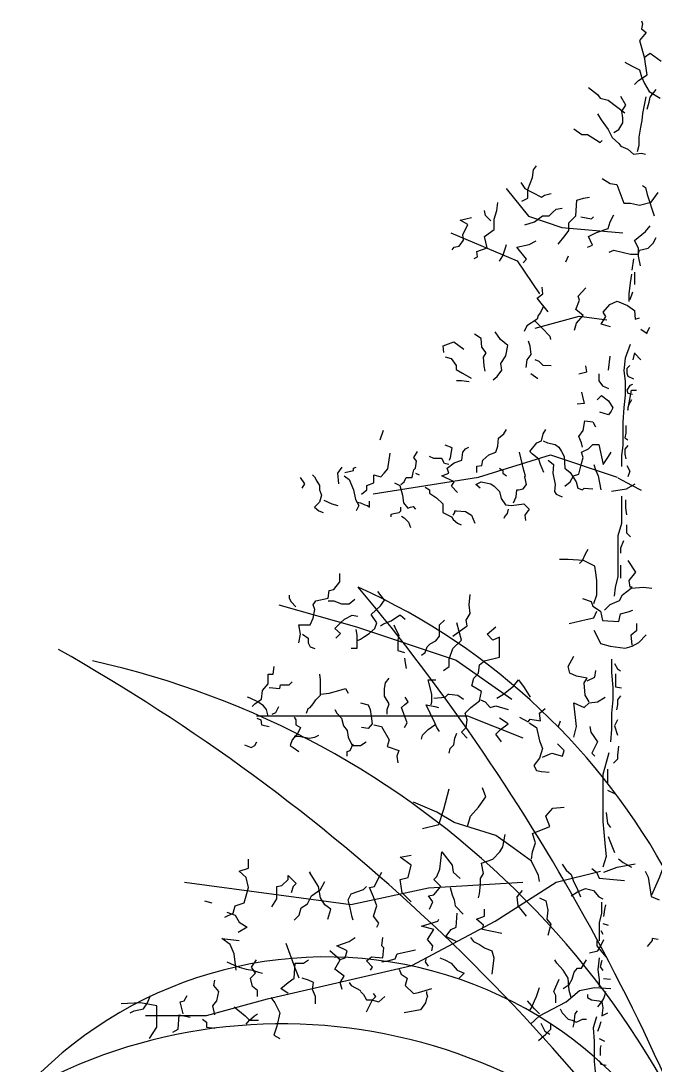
# Model space of a CAD drawing. Header units: millimetres. Extents: x 12377 to 30673, y 89761 to 101952.
# Drawn here: x 26994.3 to 27199.1, y 98550.4 to 98887.8 of the extents above; entities that cross this region are included whole.
import ezdxf

# ---------------------------------------------------------------- set-up
doc = ezdxf.new("R2010")
doc.units = ezdxf.units.MM

# ---------------------------------------------------------------- blocks, each defined once
blk = doc.blocks.new('A$C22A02627')
for p, q in [((232.44, 766.01), (232.76, 765.06)), ((232.76, 765.06), (232.44, 763.47)), ((232.44, 763.47), (234.02, 762.21)), ((234.02, 762.21), (231.81, 759.67)), ((231.81, 759.67), (233.39, 753.97)), ((227.06, 752.71), (229.28, 751.44)), ((233.39, 754.29), (235.29, 755.56)), ((234.34, 748.59), (233.39, 754.29)), ((235.29, 755.56), (238.77, 753.02)), ((229.28, 751.44), (231.81, 750.17)), ((231.81, 750.17), (232.44, 747.96)), ((230.23, 745.42), (231.49, 746.69)), ((231.49, 746.69), (234.34, 748.59)), ((232.44, 747.96), (233.39, 745.74)), ((215.35, 744.47), (218.2, 742.25)), ((233.39, 745.74), (234.97, 743.2)), ((234.97, 743.2), (238.45, 740.99)), ((235.29, 741.3), (237.19, 743.84)), ((218.2, 742.25), (219.15, 740.99)), ((219.15, 740.99), (221.68, 740.35)), ((221.68, 740.35), (227.06, 736.24)), ((227.38, 738.77), (225.79, 741.62)), ((233.82, 741.49), (233.32, 738.78)), ((234.34, 737.5), (234.97, 739.72)), ((234.97, 739.72), (235.29, 741.3)), ((218.2, 735.92), (219.47, 734.02)), ((226.11, 736.87), (227.38, 738.77)), ((226.43, 734.65), (226.11, 736.87)), ((232.83, 736.06), (232.58, 733.84)), ((233.32, 738.78), (232.83, 736.06)), ((219.47, 734.02), (221.68, 730.85)), ((225.16, 730.85), (226.43, 733.07)), ((226.43, 733.07), (226.43, 734.65)), ((232.58, 733.84), (232.09, 731.62)), ((210.6, 731.17), (213.14, 729.27)), ((213.14, 729.27), (215.03, 729.27)), ((215.03, 729.27), (217.57, 727.69)), ((221.68, 730.85), (222.95, 728.32)), ((223.58, 729.9), (225.16, 730.85)), ((232.09, 731.62), (231.6, 728.41)), ((217.57, 727.69), (219.15, 726.74)), ((219.15, 726.74), (219.78, 727.37)), ((222.95, 728.32), (225.16, 726.42)), ((225.16, 726.42), (225.79, 725.47)), ((231.6, 725.69), (231.1, 723.72)), ((231.6, 728.41), (231.6, 725.69)), ((225.79, 725.47), (228.01, 724.52)), ((228.01, 724.52), (229.91, 722.94)), ((229.91, 722.94), (232.44, 723.25)), ((232.44, 723.25), (233.71, 722.94)), ((197.63, 717.87), (198.58, 719.14)), ((197.31, 715.34), (197.63, 717.87)), ((193.52, 713.75), (194.78, 711.85)), ((195.73, 711.54), (197.31, 715.34)), ((219.78, 715.02), (222.31, 713.44)), ((222.31, 713.44), (224.53, 713.12)), ((224.53, 713.12), (226.74, 707.1)), ((232.76, 712.8), (233.71, 712.17)), ((233.71, 712.17), (234.34, 709.95)), ((188.76, 711.82), (195.93, 702.86)), ((193.83, 707.73), (195.73, 708.68)), ((194.78, 711.85), (197.31, 710.59)), ((195.73, 708.68), (195.73, 711.54)), ((197.31, 710.59), (200.16, 709)), ((200.16, 709), (201.11, 709.63)), ((201.11, 709.63), (203.33, 710.27)), ((211.55, 708.05), (213.77, 708.68)), ((213.77, 708.68), (215.67, 709)), ((234.34, 709.95), (236.55, 702.98)), ((235.61, 707.42), (237.82, 710.59)), ((185.73, 704.76), (186.01, 707.3)), ((204.91, 705.2), (206.81, 705.52)), ((211.24, 702.98), (211.55, 708.05)), ((226.74, 707.1), (228.96, 707.1)), ((228.96, 707.1), (231.81, 706.47)), ((231.81, 706.47), (235.61, 707.42)), ((173.88, 701.65), (177.55, 702.5)), ((182.06, 703.06), (181.78, 704.76)), ((183.75, 701.37), (182.06, 703.06)), ((184.88, 701.94), (185.73, 704.76)), ((184.88, 698.55), (184.88, 701.94)), ((195.93, 702.86), (206.68, 699.27)), ((197.95, 701.08), (199.21, 702.03)), ((199.21, 702.03), (200.48, 702.98)), ((200.48, 702.98), (202.69, 702.98)), ((202.69, 702.98), (203.64, 703.93)), ((203.64, 703.93), (204.91, 705.2)), ((209.02, 700.77), (211.24, 702.98)), ((212.82, 702.67), (216.3, 702.03)), ((216.3, 702.03), (216.93, 702.67)), ((222.31, 701.08), (223.58, 703.3)), ((176.42, 700.24), (173.88, 701.65)), ((174.73, 696.86), (176.42, 700.24)), ((181.78, 696.29), (184.88, 698.55)), ((194.78, 700.13), (197.95, 701.08)), ((206.68, 699.27), (226.4, 697.48)), ((209.02, 698.23), (209.02, 700.77)), ((217.88, 697.6), (221.68, 698.87)), ((221.68, 698.87), (222.31, 701.08)), ((233.71, 697.92), (235.29, 699.82)), ((170.84, 697.48), (192.35, 688.51)), ((175.01, 695.16), (174.73, 696.86)), ((182.63, 692.62), (181.78, 696.29)), ((205.54, 693.8), (207.76, 696.65)), ((207.76, 696.65), (209.02, 698.23)), ((215.35, 696.33), (217.88, 697.6)), ((216.62, 693.48), (215.35, 696.33)), ((230.23, 695.07), (233.71, 697.92)), ((236.24, 694.12), (237.19, 696.02)), ((171.35, 692.06), (171.91, 692.91)), ((171.91, 692.91), (173.6, 693.19)), ((173.6, 693.19), (175.01, 695.16)), ((179.24, 691.49), (182.63, 692.62)), ((187.7, 690.08), (188.55, 692.62)), ((188.55, 692.62), (188.83, 693.75)), ((192.21, 692.91), (196.16, 693.75)), ((195.32, 688.96), (192.21, 692.91)), ((196.16, 693.75), (198.42, 694.88)), ((215.03, 692.85), (216.62, 693.48)), ((222, 691.27), (223.58, 691.9)), ((223.58, 691.9), (228.96, 690.63)), ((231.49, 692.53), (230.23, 695.07)), ((231.49, 690), (231.49, 692.53)), ((231.49, 690.63), (231.81, 691.9)), ((231.81, 691.9), (234.66, 692.53)), ((234.66, 692.53), (236.24, 694.12)), ((178.4, 689.24), (179.52, 689.8)), ((179.52, 689.8), (179.24, 691.49)), ((186.57, 688.39), (187.7, 690.08)), ((192.35, 688.51), (199.52, 677.75)), ((194.19, 687.83), (195.32, 688.96)), ((208.01, 688.11), (208.85, 690.08)), ((228.96, 690.63), (231.49, 690.63)), ((229.87, 689.15), (229.37, 685.44)), ((232.12, 686.83), (231.49, 690)), ((229.19, 684.13), (228.79, 681.34)), ((230.2, 684.76), (230.2, 682.61)), ((230.2, 682.61), (230.2, 680.76)), ((200.64, 677.79), (200.41, 679.92)), ((212.04, 677.07), (214.44, 679.71)), ((228.79, 681.34), (228.39, 677.75)), ((229.59, 678.3), (228.67, 675.84)), ((198.81, 676.44), (200.64, 677.79)), ((202.31, 671.93), (198.81, 676.44)), ((211.24, 672.73), (212.49, 675.7)), ((212.49, 675.7), (212.04, 677.07)), ((222.27, 674.4), (224.62, 675.39)), ((224.62, 675.39), (227.97, 674.04)), ((228.39, 677.75), (228.39, 675.36)), ((199.79, 671.81), (199.09, 670.76)), ((200.72, 673.62), (199.79, 671.81)), ((213.6, 670.82), (211.24, 672.73)), ((220.12, 671.89), (222.27, 674.4)), ((220.95, 670.42), (220.12, 671.89)), ((227.97, 674.04), (230.2, 672.37)), ((230.2, 672.37), (230.46, 669.61)), ((198.76, 669.61), (195.46, 667.43)), ((198.08, 666.73), (212.34, 670.62)), ((198.16, 668.95), (198.96, 668.11)), ((199.09, 670.76), (198.76, 669.61)), ((210.81, 666.02), (211.45, 668.32)), ((211.45, 668.32), (213.6, 670.82)), ((212.34, 670.62), (221.22, 669.44)), ((219.43, 667.94), (220.95, 670.42)), ((230.46, 669.61), (231.83, 670.05)), ((186.96, 662.99), (185.19, 665.55)), ((195.46, 667.43), (194.53, 665.62)), ((198.96, 668.11), (200.42, 666.66)), ((200.42, 666.66), (202.82, 664.12)), ((222.5, 667.08), (219.43, 667.94)), ((232.25, 666.41), (234.34, 664.99)), ((234.2, 665.24), (235.13, 667.05)), ((168.37, 660.96), (171.84, 662.27)), ((171.84, 662.27), (175.11, 659.89)), ((180.63, 663.32), (178.54, 664.73)), ((180.89, 660.55), (180.63, 663.32)), ((189.32, 661.08), (186.96, 662.99)), ((196.53, 660.92), (195.95, 662.53)), ((202.82, 664.12), (203.12, 663)), ((168.6, 658.83), (168.37, 660.96)), ((182.24, 658.72), (180.89, 660.55)), ((181.42, 657.29), (182.24, 658.72)), ((188.6, 657.76), (189.32, 661.08)), ((195.48, 656.44), (196.79, 658.15)), ((196.79, 658.15), (196.53, 660.92)), ((228.79, 661.41), (227.2, 657.02)), ((229.72, 656.5), (230.29, 658.76)), ((230.29, 658.48), (232.26, 656.5)), ((169.04, 657.46), (170.96, 656.92)), ((170.96, 656.92), (172.59, 654.59)), ((181.68, 654.52), (181.42, 657.29)), ((187.08, 655.29), (188.6, 657.76)), ((187.31, 653.15), (187.08, 655.29)), ((195.22, 654.03), (195.48, 656.44)), ((198, 656.56), (199.29, 655.99)), ((199.29, 655.99), (200.61, 654.79)), ((200.61, 654.79), (203.27, 654.67)), ((221.82, 653.12), (222.39, 657.63)), ((227.2, 657.02), (226.8, 653.04)), ((172.59, 654.59), (172.65, 653.33)), ((172.65, 653.33), (174.6, 652.16)), ((174.6, 652.16), (177.46, 650.53)), ((182.02, 652.77), (181.68, 654.52)), ((185.89, 651.06), (187.31, 653.15)), ((198.94, 650.29), (196.71, 651.95)), ((212.24, 651.99), (214.77, 652.55)), ((214.77, 652.55), (214.49, 654.53)), ((218.72, 651.99), (218.72, 649.73)), ((226.8, 653.04), (227.2, 649.45)), ((228.67, 654.62), (227.74, 653.7)), ((227.74, 653.7), (227.74, 652.16)), ((227.74, 652.16), (228.05, 651.24)), ((172.69, 649.8), (174.34, 649.75)), ((174.34, 649.75), (176.75, 649.49)), ((184.55, 649.99), (185.89, 651.06)), ((218.72, 649.73), (219.85, 648.04)), ((219.85, 648.04), (221.82, 647.19)), ((227.2, 649.45), (227.2, 645.07)), ((228.67, 648.16), (227.74, 646.62)), ((228.05, 651.24), (229.9, 650.31)), ((229.59, 648.47), (228.67, 648.16)), ((213.08, 646.06), (213.36, 644.65)), ((213.36, 644.65), (213.93, 642.39)), ((218.16, 643.52), (219.57, 644.93)), ((219.57, 644.93), (221.82, 643.24)), ((227.2, 645.07), (226.8, 641.08)), ((227.74, 646.62), (228.05, 645.7)), ((228.05, 640.16), (229.28, 646.62)), ((228.05, 645.7), (229.59, 645.39)), ((229.28, 646.62), (230.82, 646.62)), ((213.93, 642.39), (211.67, 642.11)), ((221.82, 643.24), (223.23, 640.98)), ((228.36, 642.01), (228.05, 641.09)), ((229.28, 643.55), (228.36, 642.01)), ((221.82, 638.72), (219, 639.57)), ((222.67, 639.85), (221.82, 638.72)), ((223.23, 640.98), (222.67, 639.85)), ((226.8, 641.08), (226.4, 636.3)), ((228.05, 641.09), (228.05, 640.16)), ((213.65, 633.65), (214.21, 636.75)), ((214.21, 636.75), (216.75, 636.47)), ((216.75, 636.47), (217.59, 634.77)), ((226.4, 636.3), (226.4, 632.71)), ((227.44, 635.24), (227.44, 632.78)), ((149.07, 633.65), (147.94, 630.54)), ((186.01, 628.57), (186.29, 631.11)), ((186.29, 631.11), (187.98, 632.52)), ((187.98, 632.52), (188.83, 633.93)), ((200.11, 630.26), (200.67, 632.52)), ((200.67, 632.52), (201.52, 633.93)), ((212.24, 631.67), (213.65, 633.65)), ((213.08, 629.69), (212.24, 631.67)), ((226.4, 632.71), (226.4, 628.73)), ((227.44, 632.78), (227.13, 631.24)), ((227.13, 631.24), (228.05, 630.63)), ((171.35, 628), (169.09, 628.85)), ((170.78, 624.9), (171.35, 628)), ((174.73, 626.59), (175.58, 627.72)), ((175.58, 627.72), (176.7, 628.28)), ((185.45, 626.59), (186.01, 628.57)), ((196.44, 626.87), (198.7, 629.69)), ((198.7, 629.69), (200.11, 630.26)), ((200.67, 630.26), (202.08, 629.69)), ((202.08, 629.69), (204.62, 629.13)), ((204.62, 629.13), (205.75, 628.28)), ((205.75, 628.28), (206.6, 626.87)), ((213.36, 628.28), (213.08, 629.69)), ((213.08, 626.59), (215.34, 627.72)), ((215.34, 627.72), (216.75, 629.13)), ((216.75, 629.13), (218.72, 629.13)), ((218.72, 629.13), (220.13, 622.64)), ((226.4, 628.73), (226, 625.54)), ((228.05, 628.78), (227.13, 627.55)), ((150.48, 621.23), (151.32, 626.31)), ((158.94, 624.9), (160.07, 626.87)), ((159.78, 623.77), (158.94, 624.9)), ((165.42, 624.62), (164.01, 625.18)), ((166.55, 624.62), (165.42, 624.62)), ((167.96, 624.62), (166.55, 624.62)), ((168.81, 622.92), (167.96, 624.62)), ((170.5, 624.05), (170.78, 624.9)), ((174.45, 624.05), (174.73, 626.59)), ((179.8, 618.56), (203.1, 625.74)), ((181.22, 624.05), (183.19, 625.74)), ((183.19, 625.74), (185.45, 626.59)), ((194.47, 620.66), (193.06, 626.59)), ((197.29, 626.03), (196.44, 626.87)), ((199.26, 624.33), (197.29, 626.03)), ((199.83, 622.64), (199.26, 624.33)), ((203.1, 625.74), (224.61, 618.56)), ((206.6, 626.87), (207.44, 625.18)), ((207.44, 625.18), (207.72, 621.51)), ((213.65, 624.9), (213.08, 626.59)), ((213.08, 622.92), (213.65, 624.9)), ((220.13, 622.64), (221.82, 625.18)), ((221.82, 625.18), (222.67, 626.59)), ((226, 625.54), (226, 621.95)), ((227.13, 627.55), (227.13, 626.01)), ((227.13, 626.01), (227.44, 624.48)), ((134.4, 619.82), (135.81, 621.79)), ((139.48, 621.51), (140.33, 621.79)), ((139.48, 620.66), (139.48, 621.51)), ((149.35, 619.82), (150.48, 621.23)), ((158.66, 620.1), (158.94, 620.95)), ((158.94, 620.95), (159.5, 621.51)), ((159.5, 621.51), (159.78, 623.77)), ((170.22, 622.64), (168.81, 622.92)), ((169.65, 621.51), (171.91, 623.2)), ((170.22, 619.82), (169.65, 621.51)), ((171.91, 623.2), (174.45, 624.05)), ((179.24, 622.08), (180.93, 622.36)), ((179.24, 620.1), (179.24, 622.08)), ((180.93, 622.36), (181.22, 624.05)), ((186.57, 621.51), (187.7, 620.66)), ((200.96, 620.1), (199.83, 622.64)), ((202.37, 624.05), (204.06, 622.64)), ((204.06, 622.64), (203.78, 619.82)), ((207.72, 621.51), (209.42, 620.1)), ((212.24, 619.54), (213.08, 622.92)), ((217.03, 622.64), (217.59, 620.95)), ((217.59, 620.95), (218.44, 618.97)), ((227.74, 622.32), (228.67, 620.48)), ((123.69, 616.43), (122.28, 618.41)), ((126.23, 619.25), (126.79, 618.69)), ((126.79, 618.69), (127.64, 617.28)), ((134.69, 616.43), (134.4, 619.82)), ((136.38, 618.97), (138.07, 617.84)), ((136.66, 620.1), (139.48, 620.66)), ((138.07, 617.84), (139.48, 614.46)), ((145.75, 613.18), (179.8, 618.56)), ((145.97, 619.25), (148.22, 618.69)), ((145.97, 616.71), (145.97, 619.25)), ((148.22, 618.69), (149.35, 619.82)), ((155.84, 617), (156.4, 618.41)), ((156.4, 618.41), (156.96, 618.41)), ((156.96, 618.41), (158.37, 618.41)), ((158.37, 618.41), (158.66, 620.1)), ((159.5, 619.82), (160.63, 619.25)), ((167.96, 618.97), (170.22, 619.82)), ((171.91, 617), (167.96, 618.97)), ((187.7, 620.66), (187.7, 619.82)), ((187.7, 619.82), (188.83, 618.97)), ((195.03, 618.97), (194.47, 620.66)), ((194.75, 618.69), (195.03, 618.97)), ((195.32, 616.15), (194.75, 618.69)), ((203.78, 619.82), (204.62, 616.15)), ((209.42, 620.1), (211.39, 617)), ((209.42, 617), (210.54, 618.97)), ((210.54, 618.97), (212.24, 619.54)), ((218.44, 618.97), (219.29, 614.46)), ((224.81, 618.36), (229.19, 615.97)), ((228.67, 620.48), (228.05, 618.63)), ((122.84, 615.02), (123.69, 616.43)), ((127.64, 617.28), (128.48, 615.87)), ((128.48, 615.87), (128.48, 614.46)), ((128.48, 614.46), (129.05, 612.76)), ((139.48, 614.46), (140.04, 611.35)), ((142.02, 613.05), (143.71, 614.46)), ((143.71, 615.87), (145.97, 616.71)), ((143.71, 614.46), (143.71, 615.87)), ((152.73, 616.71), (154.43, 615.87)), ((154.43, 615.87), (155.27, 612.76)), ((154.71, 616.15), (155.84, 617)), ((162.6, 615.3), (164.01, 614.46)), ((164.01, 614.46), (164.01, 613.33)), ((171.06, 615.59), (171.91, 617)), ((173.04, 613.61), (171.06, 615.59)), ((178.96, 616.15), (180.65, 617)), ((180.37, 615.02), (178.96, 616.15)), ((180.65, 617), (183.75, 616.43)), ((183.75, 616.43), (184.88, 615.59)), ((184.88, 615.59), (186.57, 613.89)), ((191.93, 612.2), (192.21, 614.46)), ((192.21, 614.46), (192.78, 614.46)), ((192.78, 614.46), (194.19, 614.74)), ((194.19, 614.74), (195.32, 616.15)), ((204.62, 616.15), (204.34, 613.89)), ((207.72, 615.59), (209.42, 617)), ((211.39, 617), (211.95, 615.02)), ((211.95, 615.02), (213.36, 614.46)), ((213.36, 614.46), (213.93, 615.02)), ((213.93, 615.02), (216.75, 614.74)), ((222.81, 613.98), (227.59, 614.78)), ((227.59, 614.78), (230.38, 616.37)), ((229.19, 615.97), (232.37, 614.38)), ((129.05, 612.76), (128.48, 610.51)), ((129.89, 611.07), (132.43, 609.94)), ((140.04, 611.35), (141.17, 609.38)), ((155.27, 612.76), (155.55, 610.22)), ((164.01, 613.33), (166.27, 611.92)), ((166.27, 611.92), (168.24, 609.94)), ((186.57, 613.89), (187.14, 611.63)), ((187.14, 611.63), (188.55, 609.66)), ((191.09, 610.22), (191.93, 612.2)), ((204.34, 613.89), (204.9, 613.05)), ((204.9, 613.05), (206.88, 612.2)), ((226, 612.39), (226, 608)), ((227.27, 611.25), (227.27, 608.65)), ((128.48, 610.51), (126.79, 608.81)), ((126.79, 608.81), (128.2, 607.68)), ((128.2, 607.68), (129.61, 607.12)), ((132.43, 609.94), (134.4, 609.38)), ((141.17, 609.38), (140.33, 607.68)), ((140.61, 610.51), (141.74, 610.22)), ((141.74, 610.22), (143.15, 609.66)), ((143.15, 609.66), (143.99, 609.38)), ((143.99, 609.38), (144.56, 608.81)), ((144.56, 610.51), (144.56, 610.79)), ((144.56, 608.81), (144.56, 610.51)), ((154.14, 607.12), (154.71, 607.68)), ((154.71, 607.68), (154.71, 608.81)), ((155.55, 610.22), (156.96, 608.53)), ((156.96, 608.53), (157.81, 608.81)), ((157.81, 608.81), (158.66, 609.09)), ((158.66, 609.09), (159.5, 608.25)), ((168.24, 609.94), (168.24, 607.12)), ((172.19, 607.68), (172.76, 607.68)), ((172.19, 607.12), (172.19, 607.68)), ((172.76, 607.68), (175.58, 607.4)), ((188.55, 609.66), (190.52, 609.38)), ((189.39, 608.25), (189.11, 606.84)), ((190.52, 609.38), (194.47, 609.94)), ((194.47, 609.94), (196.16, 608.25)), ((196.16, 608.25), (194.75, 606.27)), ((226, 608), (226, 603.62)), ((227.27, 608.65), (227.6, 606.37)), ((151.61, 606.55), (152.45, 606.84)), ((151.61, 605.71), (151.61, 606.55)), ((152.45, 606.84), (154.14, 607.12)), ((154.99, 605.99), (155.84, 605.43)), ((155.84, 605.43), (157.25, 604.02)), ((168.24, 607.12), (171.06, 605.71)), ((171.06, 605.71), (171.63, 604.86)), ((171.63, 606.27), (172.19, 607.12)), ((171.63, 604.86), (173.04, 603.73)), ((175.58, 607.4), (177.55, 606.27)), ((177.55, 606.27), (178.68, 603.73)), ((188.27, 605.99), (187.98, 605.14)), ((189.11, 606.84), (188.27, 605.99)), ((194.75, 606.27), (195.03, 604.58)), ((157.25, 604.02), (157.81, 602.32)), ((173.04, 603.73), (174.17, 603.17)), ((226, 603.62), (224.81, 599.63)), ((227.6, 603.12), (227.6, 600.52)), ((224.81, 599.63), (224.81, 595.65)), ((226.62, 597.93), (225.65, 595.65)), ((227.6, 600.52), (228.9, 599.23)), ((214.33, 593.75), (215.26, 595.28)), ((224.81, 595.65), (224.81, 590.47)), ((225.65, 595.65), (225.65, 594.03)), ((207.57, 591.9), (206.03, 591.9)), ((208.8, 591.9), (207.57, 591.9)), ((213.72, 591.59), (208.8, 591.9)), ((212.49, 590.67), (213.41, 591.59)), ((213.41, 591.59), (214.33, 593.75)), ((217.41, 589.75), (213.72, 591.59)), ((230.63, 587.9), (228.17, 591.59)), ((134.97, 584.68), (134.97, 587.45)), ((217.71, 587.59), (217.41, 589.75)), ((218.02, 585.13), (217.71, 587.59)), ((224.81, 590.47), (224.81, 586.48)), ((225.65, 590.13), (225.65, 588.18)), ((225.65, 588.18), (225.65, 585.9)), ((228.47, 585.13), (230.63, 587.9)), ((133.13, 582.22), (134.97, 584.68)), ((218.02, 580.52), (218.02, 585.13)), ((224.81, 586.48), (224.01, 582.89)), ((228.78, 582.98), (228.47, 585.13)), ((131.28, 579.45), (131.59, 581.91)), ((131.59, 581.91), (133.13, 582.22)), ((149.42, 578.84), (147.27, 581.61)), ((176.78, 577.3), (177.09, 580.68)), ((217.1, 577.75), (218.02, 580.52)), ((224.01, 582.89), (223.61, 580.1)), ((225.4, 578.67), (226.32, 580.52)), ((226.32, 580.52), (229.09, 582.67)), ((229.4, 582.98), (228.78, 582.98)), ((229.09, 582.67), (233.08, 582.98)), ((233.08, 582.98), (235.85, 582.67)), ((115.28, 577.31), (140.37, 570.14)), ((118.68, 580.38), (118.68, 579.45)), ((118.68, 579.45), (119.3, 578.22)), ((119.3, 578.22), (120.83, 576.69)), ((126.37, 577.3), (127.29, 578.53)), ((126.98, 575.76), (126.37, 577.3)), ((127.29, 578.53), (131.28, 579.45)), ((131.28, 578.53), (133.13, 578.53)), ((133.13, 578.53), (135.59, 577.61)), ((135.59, 577.61), (138.05, 577.61)), ((138.05, 577.61), (139.89, 579.15)), ((148.19, 576.99), (149.42, 578.84)), ((177.09, 574.53), (176.78, 577.3)), ((213.41, 579.29), (216.18, 578.37)), ((216.18, 578.37), (216.79, 576.83)), ((220.48, 575.6), (222.33, 577.44)), ((222.33, 577.44), (225.4, 578.67)), ((126.37, 572.99), (126.98, 575.76)), ((136.51, 572.69), (138.97, 573.92)), ((138.97, 573.92), (140.81, 573.61)), ((145.12, 574.22), (148.19, 576.99)), ((146.96, 571.46), (145.12, 574.22)), ((151.57, 572.07), (154.34, 573.92)), ((154.34, 573.92), (154.65, 573.92)), ((154.65, 573.92), (156.18, 572.69)), ((175.86, 572.38), (177.09, 574.53)), ((216.79, 576.83), (219.25, 575.29)), ((217.1, 573.14), (218.02, 575.29)), ((219.25, 575.29), (219.87, 572.21)), ((225.09, 571.91), (225.71, 574.37)), ((225.71, 574.37), (228.17, 574.98)), ((228.17, 574.98), (229.7, 575.6)), ((121.75, 570.84), (125.44, 570.84)), ((122.37, 567.77), (121.75, 570.84)), ((125.44, 570.84), (126.37, 572.99)), ((133.44, 569.61), (135.28, 571.46)), ((135.28, 571.46), (136.51, 572.69)), ((146.35, 569.61), (146.96, 571.46)), ((148.19, 570.53), (149.11, 571.15)), ((149.11, 571.15), (151.57, 572.07)), ((152.49, 570.84), (153.11, 569.3)), ((167.25, 570.84), (168.79, 572.38)), ((167.25, 567.15), (167.25, 570.84)), ((174.32, 565.92), (172.78, 571.46)), ((173.09, 568.38), (176.16, 570.53)), ((176.16, 570.53), (175.86, 572.38)), ((209.11, 571.29), (214.64, 572.52)), ((214.64, 572.52), (217.1, 573.14)), ((219.87, 572.21), (225.09, 571.91)), ((230.93, 569.14), (230.93, 571.29)), ((121.75, 565), (122.37, 567.77)), ((122.98, 567.77), (124.83, 566.54)), ((135.28, 568.07), (133.44, 569.61)), ((133.74, 566.54), (135.28, 568.07)), ((140.2, 569.3), (140.51, 567.46)), ((140.37, 570.14), (172.63, 559.38)), ((140.51, 567.46), (140.51, 565.61)), ((142.66, 566.84), (144.5, 568.07)), ((144.5, 568.07), (146.35, 569.61)), ((153.11, 569.3), (154.03, 567.46)), ((154.03, 567.46), (153.72, 565.92)), ((166.02, 565.61), (167.25, 567.15)), ((171.55, 567.15), (173.09, 568.38)), ((182.62, 567.77), (185.39, 570.23)), ((184.46, 565.92), (182.62, 567.77)), ((217.1, 569.14), (218.02, 567.29)), ((218.02, 567.29), (219.25, 564.83)), ((229.09, 567.6), (230.93, 569.14)), ((229.4, 564.22), (229.09, 567.6)), ((231.55, 565.14), (234.01, 567.6)), ((124.83, 566.54), (124.83, 565)), ((124.83, 565), (125.44, 563.77)), ((125.44, 563.77), (126.98, 563.15)), ((140.51, 565.61), (141.74, 566.23)), ((140.51, 565.61), (140.51, 563.15)), ((141.74, 566.23), (142.66, 566.84)), ((153.72, 565.92), (153.72, 563.77)), ((153.72, 563.77), (153.72, 562.54)), ((162.64, 561.92), (163.25, 563.77)), ((163.25, 563.77), (164.18, 564.69)), ((164.18, 564.69), (166.02, 565.61)), ((171.55, 563.15), (174.32, 565.92)), ((186.62, 566.84), (184.46, 565.92)), ((186.62, 560.38), (186.62, 566.84)), ((219.25, 564.83), (222.33, 563.91)), ((222.33, 563.91), (227.24, 563.3)), ((227.24, 563.3), (229.4, 563.91)), ((229.4, 563.91), (231.55, 565.14)), ((140.51, 563.15), (138.66, 563.15)), ((153.72, 562.54), (155.88, 561.92)), ((161.41, 561), (162.64, 561.92)), ((170.32, 559.77), (171.55, 563.15)), ((181.7, 559.15), (186.62, 560.38)), ((208.75, 557.31), (210.59, 560.69)), ((113.45, 554.85), (113.76, 557.31)), ((155.88, 560.08), (156.18, 558.54)), ((156.18, 558.54), (156.49, 556.69)), ((168.48, 556.08), (170.32, 557.31)), ((170.32, 557.31), (170.32, 559.77)), ((172.63, 559.38), (190.55, 546.82)), ((179.85, 555.16), (180.16, 557.92)), ((180.16, 557.92), (181.7, 559.15)), ((209.36, 555.16), (208.75, 557.31)), ((222.81, 559.78), (222.81, 555.39)), ((223.7, 558.29), (224.67, 556.66)), ((111.92, 554.85), (113.45, 554.85)), ((111.92, 551.77), (111.92, 554.85)), ((128.82, 553), (128.52, 554.85)), ((149.73, 552.08), (150.96, 553.62)), ((177.7, 551.16), (178.32, 553.62)), ((178.32, 553.62), (179.85, 555.16)), ((211.52, 554.23), (209.36, 555.16)), ((214.9, 553.62), (211.52, 554.23)), ((213.97, 552.08), (214.9, 553.62)), ((214.9, 552.69), (217.36, 553.92)), ((217.36, 553.92), (217.66, 556.08)), ((222.81, 555.39), (223.21, 550.61)), ((224.03, 555.04), (224.03, 553.41)), ((224.67, 556.66), (225.65, 556.01)), ((110.07, 549.62), (111.92, 551.77)), ((112.23, 550.54), (115.61, 550.23)), ((115.61, 550.23), (115.91, 551.46)), ((115.91, 551.46), (118.68, 551.46)), ((118.68, 551.46), (119.6, 552.39)), ((128.82, 548.08), (128.82, 553)), ((134.67, 549.62), (136.82, 550.23)), ((136.82, 550.23), (137.74, 548.7)), ((149.42, 550.23), (149.73, 552.08)), ((149.42, 547.77), (149.42, 550.23)), ((163.56, 553), (166.02, 553)), ((164.79, 548.39), (163.56, 553)), ((180.78, 549.31), (177.7, 551.16)), ((187.85, 548.39), (191.23, 551.16)), ((191.23, 551.16), (192.76, 553)), ((192.76, 553), (194.61, 550.54)), ((194.61, 550.54), (196.45, 547.47)), ((214.28, 548.08), (213.97, 552.08)), ((223.21, 550.61), (223.21, 546.63)), ((224.03, 553.41), (224.03, 550.81)), ((224.03, 550.81), (225.97, 550.49)), ((106.08, 547.16), (105.15, 547.47)), ((108.54, 545.93), (106.08, 547.16)), ((107.61, 545.31), (109.77, 546.85)), ((109.77, 546.85), (110.07, 549.62)), ((127.29, 546.54), (128.82, 548.08)), ((128.82, 548.39), (131.59, 548.7)), ((131.59, 548.7), (134.67, 549.62)), ((150.96, 545.31), (149.42, 547.77)), ((157.11, 545.93), (156.18, 547.47)), ((164.79, 545.93), (164.79, 548.39)), ((165.41, 547.16), (169.09, 547.47)), ((169.09, 547.47), (170.02, 548.39)), ((170.02, 548.39), (170.32, 548.39)), ((170.32, 548.39), (173.09, 548.08)), ((173.09, 548.08), (174.93, 546.85)), ((180.16, 546.24), (180.78, 549.31)), ((185.69, 547.16), (187.85, 548.39)), ((215.51, 545.93), (214.28, 548.08)), ((218.28, 545.93), (220.74, 547.47)), ((225.65, 547.89), (224.67, 546.59)), ((106.69, 544.39), (107.61, 545.31)), ((110.38, 544.7), (108.54, 545.93)), ((111.3, 543.47), (110.38, 544.7)), ((111.92, 541.31), (111.3, 543.47)), ((114.38, 542.54), (114.99, 543.77)), ((114.99, 543.77), (115.3, 544.39)), ((124.21, 542.24), (124.83, 543.77)), ((124.83, 543.77), (125.44, 544.08)), ((125.44, 544.08), (126.37, 545.31)), ((126.37, 545.31), (127.29, 546.54)), ((133.44, 543.47), (134.05, 542.24)), ((141.74, 545.62), (144.19, 545)), ((144.19, 545), (144.81, 543.47)), ((144.81, 543.47), (145.12, 541.31)), ((150.34, 543.47), (150.96, 545.31)), ((150.34, 541.93), (150.34, 543.47)), ((154.95, 544.08), (155.88, 545)), ((156.8, 539.16), (154.95, 544.08)), ((155.88, 545), (157.11, 545.93)), ((162.95, 545), (165.71, 544.39)), ((164.18, 542.24), (162.95, 545)), ((164.48, 545), (164.79, 545.93)), ((165.71, 544.39), (166.94, 544.08)), ((175.55, 542.24), (177.39, 544.08)), ((177.39, 544.08), (180.16, 546.24)), ((180.47, 546.54), (182, 545.93)), ((182, 545.93), (183.54, 544.08)), ((183.54, 544.08), (185.39, 544.7)), ((185.39, 544.7), (189.38, 543.47)), ((199.53, 542.24), (201.37, 543.77)), ((210.59, 545.62), (213.97, 544.08)), ((211.52, 537.93), (210.59, 545.62)), ((213.97, 544.08), (215.51, 545.62)), ((215.51, 545.62), (218.28, 545.93)), ((223.21, 546.63), (222.81, 542.24)), ((224.67, 544.97), (224.35, 543.34)), ((224.67, 546.59), (224.67, 544.97)), ((108.11, 541.44), (140.37, 541.44)), ((108.23, 540.7), (109.46, 540.08)), ((109.46, 540.08), (109.77, 538.55)), ((113.15, 541.93), (114.38, 542.54)), ((120.22, 541.01), (120.83, 540.08)), ((120.83, 540.08), (120.83, 538.55)), ((134.05, 542.24), (135.59, 540.7)), ((135.59, 540.7), (136.2, 538.24)), ((140.37, 541.44), (176.22, 541.44)), ((145.12, 541.31), (145.42, 538.85)), ((165.71, 539.16), (164.18, 542.24)), ((176.16, 540.08), (175.55, 542.24)), ((175.86, 537.62), (176.16, 540.08)), ((176.22, 541.44), (194.14, 534.27)), ((189.38, 538.85), (186.62, 540.7)), ((193.07, 541.01), (195.84, 539.47)), ((195.84, 539.47), (196.45, 540.39)), ((196.45, 540.39), (199.83, 539.78)), ((199.83, 539.78), (199.53, 542.24)), ((222.81, 542.24), (222.81, 537.06)), ((224.67, 540.09), (223.7, 538.14)), ((109.77, 538.55), (112.23, 537.93)), ((120.83, 538.55), (122.37, 537.62)), ((122.37, 537.62), (121.45, 535.78)), ((136.2, 538.24), (137.43, 536.7)), ((137.43, 536.7), (137.74, 534.55)), ((144.19, 537.32), (142.04, 537.62)), ((145.42, 538.85), (144.19, 537.32)), ((146.04, 538.55), (148.5, 537.93)), ((148.5, 537.93), (150.96, 533.62)), ((155.88, 537.62), (156.8, 539.16)), ((161.72, 535.16), (163.56, 537.01)), ((163.56, 537.01), (165.71, 538.55)), ((166.33, 537.62), (165.71, 539.16)), ((167.25, 536.39), (166.33, 537.62)), ((174.32, 536.09), (175.86, 537.62)), ((185.39, 535.47), (186.92, 537.01)), ((186.92, 537.01), (189.38, 538.85)), ((196.15, 539.16), (198.6, 537.62)), ((198.6, 537.62), (199.53, 533.32)), ((205.67, 537.93), (206.29, 539.78)), ((210.59, 534.55), (211.52, 537.93)), ((215.82, 537.93), (216.13, 536.09)), ((222.81, 537.06), (222.42, 533.07)), ((223.7, 538.14), (224.67, 535.22)), ((119.6, 533.62), (118.99, 531.78)), ((121.45, 535.78), (119.6, 533.62)), ((120.22, 534.85), (121.75, 534.85)), ((121.75, 534.85), (125.14, 534.24)), ((125.14, 534.24), (126.98, 534.55)), ((126.98, 534.55), (128.21, 535.16)), ((137.74, 534.55), (138.97, 531.78)), ((150.96, 533.62), (150.34, 531.47)), ((161.41, 533.93), (161.72, 535.16)), ((171.86, 532.09), (172.17, 534.24)), ((172.17, 534.24), (172.78, 535.78)), ((176.16, 534.24), (174.32, 536.09)), ((187.23, 533.01), (185.39, 535.47)), ((199.53, 533.32), (200.45, 530.86)), ((216.13, 536.09), (218.28, 533.01)), ((104.23, 532.09), (106.38, 531.16)), ((106.38, 531.16), (107.61, 531.78)), ((107.61, 531.78), (108.23, 533.01)), ((118.99, 531.78), (119.91, 531.16)), ((119.91, 531.16), (121.75, 529.93)), ((137.43, 529.93), (138.35, 530.24)), ((137.43, 528.4), (137.43, 529.93)), ((138.35, 530.24), (139.28, 532.39)), ((138.97, 531.78), (141.74, 531.78)), ((141.74, 531.78), (143.58, 533.01)), ((150.34, 531.47), (154.03, 530.24)), ((154.03, 530.24), (153.42, 528.4)), ((170.32, 529.32), (170.63, 530.86)), ((170.63, 530.86), (171.86, 532.09)), ((200.45, 530.86), (199.53, 527.78)), ((207.52, 530.24), (205.37, 532.39)), ((206.9, 528.4), (207.52, 530.24)), ((218.28, 533.01), (216.43, 529.32)), ((225, 531.64), (224.67, 528.72)), ((153.42, 528.4), (153.72, 526.24)), ((199.53, 527.78), (197.68, 525.32)), ((200.45, 528.09), (203.52, 529.32)), ((203.52, 529.32), (206.9, 528.4)), ((216.43, 529.32), (217.36, 528.4)), ((221.88, 529.51), (221.1, 526.39)), ((224.67, 527.42), (223.38, 526.12)), ((224.67, 528.72), (224.67, 527.42)), ((197.68, 525.32), (198.6, 523.78)), ((198.6, 523.78), (200.14, 523.47)), ((200.14, 523.47), (202.6, 523.17)), ((221.1, 526.39), (219.93, 522.5)), ((221.43, 524.17), (221.43, 520.92)), ((219.93, 522.5), (219.93, 518.6)), ((221.43, 520.92), (221.43, 519.62)), ((168.64, 511.26), (170.29, 517.84)), ((182.13, 515.21), (181.14, 518.17)), ((219.93, 518.6), (219.93, 515.09)), ((221.43, 517.35), (223.7, 516.37)), ((166.34, 510.27), (158.77, 513.56)), ((179.83, 511.92), (182.13, 515.21)), ((219.93, 515.09), (219.93, 510.8)), ((171.93, 506.98), (166.34, 510.27)), ((167, 506.32), (168.64, 511.26)), ((177.2, 508.95), (179.83, 511.92)), ((201.54, 508.95), (203.85, 511.59)), ((203.85, 511.59), (207.46, 511.92)), ((219.93, 510.8), (219.93, 507.29)), ((221.1, 510.2), (221.43, 506.63)), ((161.73, 505), (167, 506.32)), ((185.42, 502.7), (171.93, 506.98)), ((176.21, 505.66), (177.2, 508.95)), ((202.86, 505.66), (201.54, 508.95)), ((219.93, 507.29), (220.32, 503.78)), ((221.43, 506.63), (222.4, 505.33)), ((187.72, 499.08), (188.38, 503.03)), ((197.27, 503.36), (202.86, 505.66)), ((198.25, 500.39), (197.27, 503.36)), ((220.32, 503.78), (220.71, 499.1)), ((191.01, 498.75), (185.42, 502.7)), ((197.27, 497.43), (198.25, 500.39)), ((221.75, 502.4), (222.4, 500.45)), ((222.4, 500.45), (223.7, 497.2)), ((154.5, 495.78), (158.11, 496.44)), ((167.33, 491.83), (167.98, 497.43)), ((167.98, 497.43), (171.27, 493.15)), ((184.43, 495.13), (186.74, 497.43)), ((186.74, 497.43), (187.72, 499.08)), ((196.94, 494.47), (191.01, 498.75)), ((196.94, 495.13), (197.27, 497.43)), ((220.71, 499.1), (221.1, 495.98)), ((105.47, 492.16), (105.47, 495.13)), ((158.11, 493.15), (154.5, 495.78)), ((157.13, 489.2), (158.11, 493.15)), ((171.27, 493.15), (171.6, 490.85)), ((180.82, 493.81), (184.43, 495.13)), ((181.47, 490.52), (180.82, 493.81)), ((199.24, 489.86), (196.94, 494.47)), ((206.81, 493.48), (208.12, 491.5)), ((221.1, 495.98), (219.93, 492.47)), ((224.61, 492.47), (230.45, 493.64)), ((225, 495.2), (226.56, 494.03)), ((226.56, 494.03), (229.28, 492.47)), ((102.51, 491.17), (105.47, 492.16)), ((104.82, 489.2), (102.51, 491.17)), ((118.3, 489.86), (120.94, 487.22)), ((118.3, 488.54), (118.3, 489.86)), ((125.21, 490.85), (125.54, 490.85)), ((128.17, 486.24), (125.21, 490.85)), ((147.59, 489.2), (148.57, 490.85)), ((165.35, 488.54), (166.34, 489.53)), ((166.34, 489.53), (167.33, 491.83)), ((171.6, 490.85), (173.91, 488.87)), ((180.49, 488.87), (181.47, 490.52)), ((199.57, 487.88), (199.24, 489.86)), ((204.89, 487.64), (219.23, 491.23)), ((208.12, 491.5), (209.77, 490.19)), ((209.77, 490.19), (210.43, 488.21)), ((216.43, 492.08), (217.98, 490.91)), ((217.98, 490.91), (218.76, 488.97)), ((220.32, 490.91), (224.61, 492.47)), ((233.6, 491.22), (234.59, 489.24)), ((84.81, 487.64), (138.58, 480.47)), ((105.47, 485.91), (104.82, 489.2)), ((114.69, 486.24), (116.33, 486.57)), ((114.69, 482.29), (114.69, 486.24)), ((116.33, 486.57), (118.3, 488.54)), ((119.95, 486.24), (119.29, 484.26)), ((120.94, 487.22), (119.95, 486.24)), ((128.83, 482.61), (128.17, 486.24)), ((128.83, 485.25), (130.15, 487.88)), ((142.65, 485.25), (143.64, 486.24)), ((144.63, 485.91), (146.27, 486.24)), ((146.27, 486.24), (147.59, 489.2)), ((154.5, 488.54), (157.13, 489.2)), ((155.15, 484.26), (154.5, 488.54)), ((163.67, 485.85), (194.14, 487.64)), ((167.66, 486.24), (165.35, 488.54)), ((165.35, 483.6), (167.66, 486.24)), ((180.16, 483.93), (180.49, 486.89)), ((180.49, 486.89), (180.49, 488.87)), ((185.18, 475.09), (204.89, 487.64)), ((210.43, 488.21), (211.74, 485.25)), ((218.76, 488.97), (223.44, 488.58)), ((223.44, 488.58), (226.95, 488.19)), ((234.59, 489.24), (235.58, 482.99)), ((104.16, 480.97), (104.82, 483.27)), ((104.82, 483.27), (105.47, 485.91)), ((124.56, 480.64), (125.87, 483.27)), ((125.87, 483.27), (128.83, 485.25)), ((130.15, 480.31), (128.83, 482.61)), ((137.72, 481.96), (138.7, 483.93)), ((138.58, 480.47), (163.67, 485.85)), ((138.7, 483.93), (142.65, 485.25)), ((145.94, 482.94), (144.63, 485.91)), ((146.93, 479.98), (145.94, 482.94)), ((158.11, 481.3), (155.15, 484.26)), ((163.71, 483.27), (165.35, 483.6)), ((165.02, 481.3), (163.71, 483.27)), ((170.62, 485.91), (171.27, 483.6)), ((171.27, 483.6), (171.93, 481.96)), ((179.83, 482.61), (180.16, 483.93)), ((192.33, 482.94), (193.98, 484.92)), ((192.66, 479.98), (192.33, 482.94)), ((199.57, 482.61), (201.54, 481.63)), ((209.77, 483.27), (211.74, 484.59)), ((211.74, 484.59), (214.37, 485.58)), ((211.74, 485.25), (212.73, 482.94)), ((214.37, 485.58), (217.01, 484.92)), ((217.01, 484.92), (218.65, 482.94)), ((218.65, 482.94), (219.97, 482.29)), ((235.58, 482.99), (238.21, 482)), ((91.33, 481.63), (93.63, 480.97)), ((100.54, 477.68), (101.2, 479.98)), ((101.2, 479.98), (104.16, 480.97)), ((113.04, 479.65), (114.69, 482.29)), ((121.92, 477.02), (122.58, 479.32)), ((122.58, 479.32), (124.56, 480.64)), ((132.12, 478.99), (130.15, 480.31)), ((138.37, 479.32), (137.72, 481.96)), ((139.03, 476.36), (138.37, 479.32)), ((145.94, 476.69), (146.93, 479.98)), ((164.04, 478.99), (165.02, 481.3)), ((171.93, 481.96), (172.26, 479.98)), ((172.26, 479.98), (172.59, 479.65)), ((172.59, 479.65), (174.89, 477.35)), ((193.98, 478.33), (192.66, 479.98)), ((201.54, 481.63), (202.2, 478.66)), ((219.54, 481.17), (219.54, 477.66)), ((220.79, 480.31), (220.5, 478.88)), ((97.91, 476.36), (100.54, 477.68)), ((98.56, 478.01), (101.2, 477.02)), ((101.2, 477.02), (102.51, 474.71)), ((120.28, 475.37), (121.92, 477.02)), ((131.14, 475.7), (132.12, 478.99)), ((139.36, 475.37), (139.03, 476.36)), ((147.59, 474.38), (145.94, 476.69)), ((172.59, 473.07), (172.92, 477.68)), ((179.17, 475.7), (181.8, 476.69)), ((181.8, 476.69), (181.8, 478.99)), ((195.29, 476.69), (193.98, 478.33)), ((202.2, 478.66), (201.87, 475.7)), ((219.54, 477.66), (218.76, 474.54)), ((220.5, 478.88), (220.22, 476.59)), ((105.14, 473.07), (102.18, 471.42)), ((102.51, 474.71), (105.14, 473.07)), ((146.93, 473.07), (147.59, 474.38)), ((158.29, 460.74), (185.18, 475.09)), ((161.4, 473.4), (166.67, 475.04)), ((165.35, 472.41), (161.4, 473.4)), ((166.67, 475.04), (167, 475.7)), ((170.95, 472.41), (172.59, 473.07)), ((181.47, 473.73), (179.17, 475.7)), ((181.14, 472.41), (181.47, 473.73)), ((201.87, 475.7), (203.19, 474.05)), ((203.19, 474.05), (202.2, 470.43)), ((218.76, 474.54), (218.76, 470.64)), ((219.93, 474.31), (221.65, 473.73)), ((96.92, 469.44), (102.51, 468.79)), ((99.55, 467.47), (96.92, 469.44)), ((138.05, 468.46), (140.02, 469.77)), ((148.57, 467.14), (148.9, 469.77)), ((163.38, 469.12), (165.35, 472.41)), ((165.02, 467.14), (163.38, 469.12)), ((169.3, 470.1), (170.95, 472.41)), ((172.59, 468.46), (169.3, 470.1)), ((177.2, 469.77), (178.18, 468.46)), ((187.4, 471.09), (181.14, 472.41)), ((218.76, 470.64), (218.76, 468.69)), ((219.31, 467.14), (220.3, 469.12)), ((219.36, 472.02), (219.93, 470.87)), ((237.88, 469.16), (235.91, 469.49)), ((235.91, 469.49), (235.91, 468.83)), ((100.87, 464.51), (99.55, 467.47)), ((120.61, 459.9), (117.65, 467.8)), ((134.1, 467.14), (138.05, 468.46)), ((137.39, 465.49), (134.1, 467.14)), ((149.23, 466.48), (148.57, 467.14)), ((148.9, 463.19), (149.23, 466.48)), ((153.51, 464.51), (159.43, 465.82)), ((164.69, 465.49), (165.02, 467.14)), ((178.18, 468.46), (180.16, 467.47)), ((180.16, 467.47), (181.8, 466.48)), ((181.8, 466.48), (184.11, 465.49)), ((217.99, 468.79), (217.99, 467.14)), ((217.99, 467.14), (219.31, 465.49)), ((218.32, 465.49), (219.31, 467.14)), ((235.91, 468.83), (234.26, 466.85)), ((101.53, 459.24), (100.87, 464.51)), ((106.46, 460.23), (108.11, 462.53)), ((123.24, 461.54), (124.88, 462.53)), ((135.08, 462.53), (131.79, 465.49)), ((133.44, 459.57), (135.08, 462.53)), ((134.76, 462.53), (136.73, 463.19)), ((136.73, 463.19), (137.39, 465.49)), ((143.64, 462.2), (145.28, 463.52)), ((145.28, 463.52), (148.9, 463.19)), ((150.55, 462.2), (152.85, 462.86)), ((152.85, 462.86), (153.51, 464.51)), ((162.72, 461.87), (163.05, 463.19)), ((167.33, 463.19), (168.97, 462.53)), ((168.97, 462.53), (170.95, 461.54)), ((184.11, 465.49), (184.76, 463.19)), ((184.76, 463.19), (184.11, 457.92)), ((205.16, 461.54), (204.5, 462.53)), ((213.06, 459.9), (214.7, 462.53)), ((215.69, 464.84), (218.32, 465.49)), ((218.76, 463.23), (218.37, 459.33)), ((219.31, 465.49), (220.95, 463.52)), ((98.56, 461.87), (100.87, 460.88)), ((100.87, 460.88), (102.51, 460.23)), ((102.51, 460.23), (104.82, 459.57)), ((104.82, 459.57), (106.79, 459.24)), ((107.78, 458.25), (106.46, 460.23)), ((106.79, 459.24), (108.76, 458.58)), ((111.69, 449.98), (158.29, 460.74)), ((120.28, 456.6), (120.61, 461.54)), ((120.61, 461.54), (123.24, 461.54)), ((121.92, 456.6), (120.61, 459.9)), ((136.4, 457.26), (133.44, 459.57)), ((145.61, 460.23), (143.64, 462.2)), ((144.95, 459.24), (145.61, 460.23)), ((148.57, 461.87), (150.55, 462.2)), ((154.17, 459.57), (154.82, 457.92)), ((163.71, 460.56), (162.72, 461.87)), ((170.95, 461.54), (172.92, 459.24)), ((172.92, 459.24), (175.22, 458.25)), ((207.14, 459.24), (205.16, 461.54)), ((208.78, 456.6), (207.14, 459.24)), ((210.75, 458.58), (211.74, 459.9)), ((211.74, 459.9), (213.06, 459.9)), ((218.37, 459.33), (218.76, 456.21)), ((219.65, 462.3), (219.08, 460.3)), ((219.08, 460.3), (219.93, 459.15)), ((94.29, 454.3), (94.62, 455.95)), ((106.13, 456.6), (107.78, 458.25)), ((106.79, 453.97), (106.13, 456.6)), ((108.76, 458.58), (110.08, 458.25)), ((118.3, 455.29), (120.28, 456.6)), ((124.88, 455.95), (122.91, 456.6)), ((126.53, 455.29), (124.88, 455.95)), ((135.08, 455.29), (136.4, 457.26)), ((154.82, 457.92), (156.8, 456.6)), ((156.8, 456.6), (156.14, 454.3)), ((175.22, 458.25), (173.58, 456.6)), ((204.17, 452.32), (205.82, 456.28)), ((209.11, 452.65), (208.78, 456.6)), ((209.11, 454.63), (210.1, 456.28)), ((210.1, 456.28), (210.75, 458.58)), ((218.76, 456.21), (218.76, 453.88)), ((220.22, 456.58), (222.5, 456.29)), ((95.93, 452.32), (94.29, 454.3)), ((95.27, 449.36), (95.93, 452.32)), ((108.43, 452.65), (106.79, 453.97)), ((108.43, 450.68), (108.43, 452.65)), ((116, 453.31), (118.3, 455.29)), ((118.3, 451.67), (116, 453.31)), ((126.2, 452.98), (126.53, 455.29)), ((127.19, 450.68), (126.2, 452.98)), ((135.74, 452.98), (135.08, 455.29)), ((138.05, 455.29), (138.7, 454.3)), ((138.7, 454.3), (141.66, 452.65)), ((141.66, 452.32), (142.65, 451.34)), ((156.14, 454.3), (158.77, 451.67)), ((160.42, 452), (164.69, 453.31)), ((163.05, 452.32), (163.05, 451.67)), ((198.58, 450.68), (199.57, 453.64)), ((204.83, 451.01), (204.17, 452.32)), ((207.14, 453.31), (209.11, 454.63)), ((208.12, 449.03), (212.4, 452.65)), ((209.77, 450.35), (209.11, 452.65)), ((212.4, 452.65), (217.33, 453.64)), ((217.33, 453.64), (222.6, 453.31)), ((220.62, 451.01), (220.95, 452.32)), ((72.9, 448.7), (73.89, 451.01)), ((83.43, 449.03), (84.75, 449.36)), ((83.76, 447.72), (83.43, 449.03)), ((84.75, 449.36), (85.73, 451.01)), ((91.98, 444.6), (111.69, 449.98)), ((93.96, 447.72), (95.27, 449.36)), ((112.71, 450.35), (114.03, 448.7)), ((127.19, 448.37), (127.19, 450.68)), ((142.65, 451.34), (143.64, 449.69)), ((143.64, 449.69), (145.28, 449.69)), ((144.95, 448.37), (145.61, 449.69)), ((145.28, 449.69), (147.59, 449.03)), ((145.61, 449.69), (146.6, 450.68)), ((146.6, 450.68), (145.94, 451.67)), ((147.59, 449.03), (149.56, 450.68)), ((158.77, 451.67), (160.42, 452)), ((163.05, 450.02), (162.72, 448.7)), ((163.05, 451.67), (163.38, 450.68)), ((163.38, 450.68), (163.05, 450.02)), ((197.92, 446.73), (195.62, 449.36)), ((196.94, 447.06), (197.92, 449.36)), ((197.92, 449.36), (198.58, 450.68)), ((203.85, 446.73), (208.12, 449.03)), ((204.83, 448.7), (204.83, 451.01)), ((215.03, 451.34), (215.03, 450.35)), ((215.03, 450.35), (216.35, 449.69)), ((216.35, 449.69), (218.65, 449.36)), ((218.32, 447.39), (219.64, 449.03)), ((218.65, 449.36), (219.64, 449.03)), ((219.64, 449.03), (220.3, 450.02)), ((219.64, 449.03), (219.97, 447.06)), ((220.3, 450.02), (220.62, 451.01)), ((70.6, 448.7), (64.35, 448.37)), ((67.31, 445.41), (68.63, 446.07)), ((68.63, 446.07), (71.59, 446.73)), ((75.86, 447.72), (70.6, 448.7)), ((71.59, 446.73), (72.9, 448.7)), ((75.86, 444.09), (75.86, 447.72)), ((84.42, 445.08), (83.76, 447.72)), ((94.62, 444.75), (93.96, 447.72)), ((100.87, 447.39), (104.49, 444.42)), ((114.03, 448.7), (115.67, 445.41)), ((143.64, 445.74), (144.95, 448.37)), ((161.08, 446.4), (155.81, 445.41)), ((162.72, 448.7), (161.08, 446.4)), ((196.28, 446.07), (196.94, 447.06)), ((199.57, 445.08), (197.92, 446.73)), ((199.57, 444.42), (203.85, 446.73)), ((206.15, 446.73), (206.81, 445.41)), ((211.08, 445.08), (211.74, 446.07)), ((219.97, 447.06), (219.64, 444.42)), ((72.26, 444.6), (91.98, 444.6)), ((75.86, 440.8), (75.86, 444.09)), ((82.77, 440.14), (83.1, 444.75)), ((83.1, 444.75), (86.72, 444.09)), ((90.67, 443.44), (91.98, 442.45)), ((91.98, 442.45), (91.98, 440.8)), ((104.49, 444.42), (105.8, 443.11)), ((104.82, 441.79), (105.8, 443.11)), ((105.8, 443.11), (107.45, 444.42)), ((105.8, 443.11), (108.76, 443.11)), ((107.45, 444.42), (108.43, 445.08)), ((115.67, 445.41), (114.69, 441.13)), ((196.61, 441.79), (199.57, 444.42)), ((199.9, 442.12), (201.21, 439.48)), ((206.81, 445.41), (208.78, 443.44)), ((208.78, 443.44), (210.1, 443.11)), ((210.1, 443.11), (211.41, 442.45)), ((210.43, 440.8), (210.75, 442.12)), ((210.75, 442.12), (211.08, 445.08)), ((211.41, 442.45), (212.07, 442.78)), ((212.07, 442.78), (213.39, 443.44)), ((213.39, 443.44), (214.7, 443.44)), ((217.98, 444.13), (216.82, 440.62)), ((219.36, 442.57), (218.79, 440.85)), ((219.64, 444.42), (221.61, 445.41)), ((73.56, 437.18), (75.86, 440.8)), ((81.13, 439.16), (82.77, 440.14)), ((91.98, 440.8), (94.62, 440.47)), ((114.69, 441.13), (113.7, 438.17)), ((201.21, 439.48), (202.86, 438.5)), ((201.54, 438.5), (203.19, 440.14)), ((203.19, 440.14), (203.19, 441.79)), ((216.82, 440.62), (217.21, 436.33)), ((218.79, 440.85), (218.22, 439.42)), ((113.7, 438.17), (115.67, 437.18)), ((199.24, 436.52), (201.54, 438.5)), ((217.21, 436.33), (217.21, 432.43)), ((218.79, 437.14), (220.5, 436.28)), ((217.21, 432.43), (217.21, 429.7)), ((219.36, 434.85), (219.08, 433.99)), ((219.08, 433.99), (219.08, 431.7)), ((217.21, 429.7), (217.59, 425.41)), ((218.79, 429.99), (219.36, 428.84)), ((219.36, 428.84), (221.08, 428.56))]:
    blk.add_line(p, q)
for centre, radius, start, end in [((-382.73, 145.25), 682.57, 17.47487, 39.89069), ((51.91, 387), 215.3, 350.9412, 65.5596), ((116.43, 538.73), 131.52, 335.2082, 18.996), ((-263.46, 18.23), 625.49, 33.07526, 60.54591), ((-5.96, 283.22), 282.62, 13.8403, 77.5179), ((130.55, 330.98), 132.52, 11.7369, 138.047), ((116.46, 270.61), 171.24, 32.617, 119.5535)]:
    blk.add_arc(centre, radius, start, end)

msp = doc.modelspace()

# ---------------------------------------------------------------- block references
msp.add_blockref('A$C22A02627', (26962.27, 98121.83))

doc.saveas('drawing.dxf')
